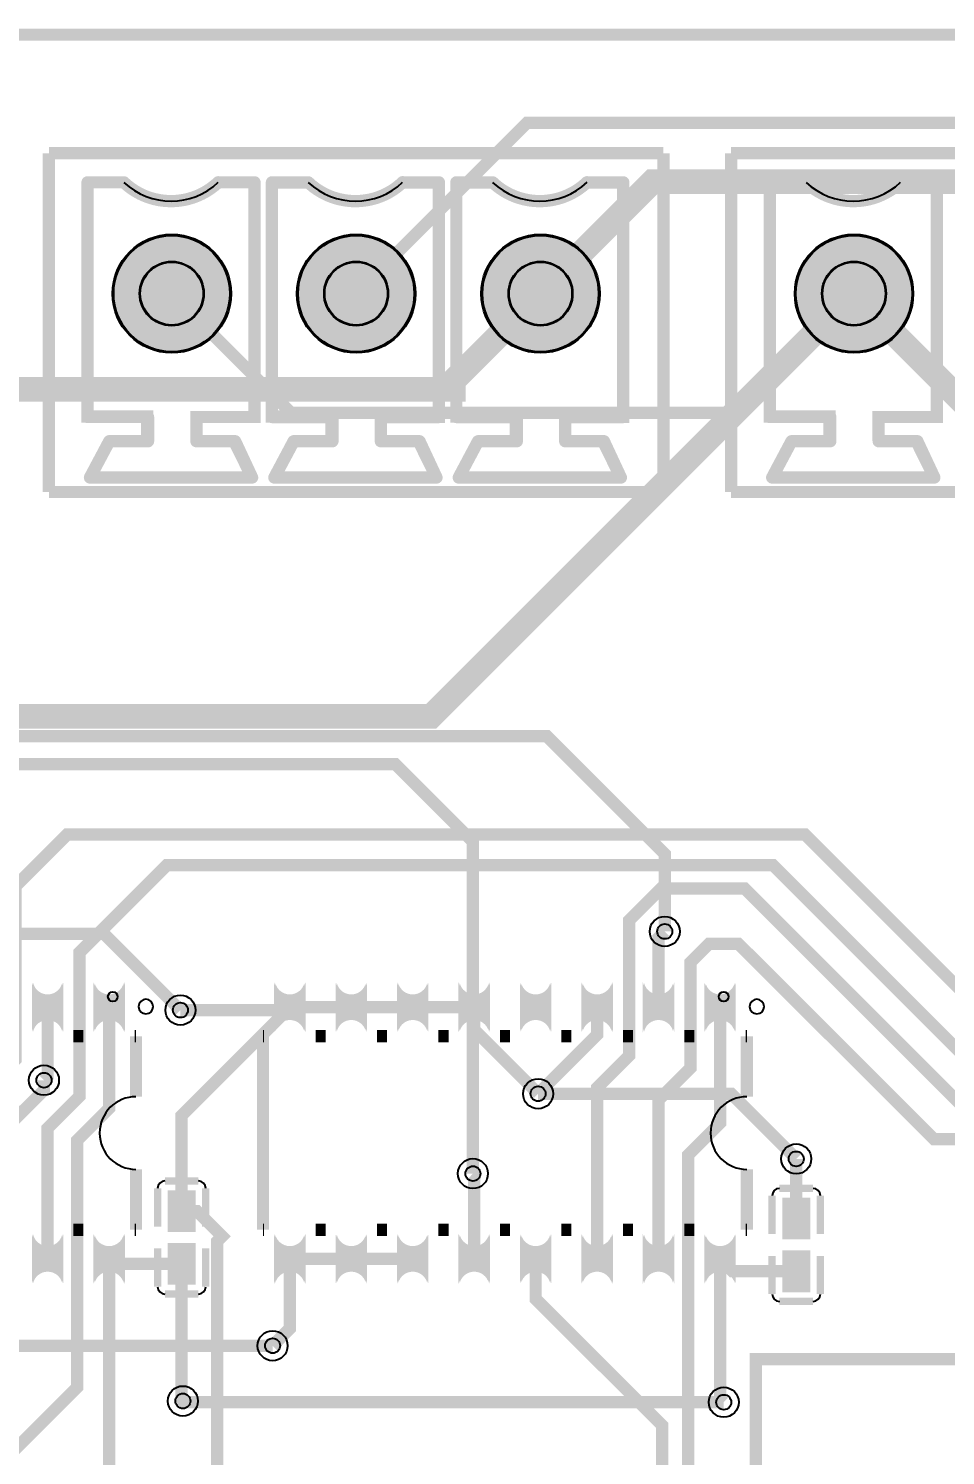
# Model space of a CAD drawing. Header units: millimetres. Extents: x 0 to 155, y 0 to 71.
# Drawn here: x 26.96 to 45.91, y 42 to 71.49 of the extents above; entities that cross this region are included whole.
import ezdxf

# ---------------------------------------------------------------- set-up
doc = ezdxf.new("R2010")
doc.units = ezdxf.units.MM
for name, color, linetype, true_color in [('BoardOutLine', 7, 'Continuous', 0xff00ff), ('BottomLayer', 7, 'Continuous', 0x0000ff), ('BottomSolderMaskLayer', 7, 'Continuous', 0xaa00ff), ('Document', 7, 'Continuous', 0xffffff), ('Hole', 7, 'Continuous', 0x222222), ('Multi-Layer', 7, 'Continuous', 0xc0c0c0), ('TopLayer', 7, 'Continuous', 0xff0000), ('TopPasteMaskLayer', 7, 'Continuous', 0x808080), ('TopSilkLayer', 7, 'Continuous', 0xffcc00), ('TopSolderMaskLayer', 7, 'Continuous', 0x800080)]:
    doc.layers.add(name, color=color, linetype=linetype, true_color=true_color)

msp = doc.modelspace()

# ---------------------------------------------------------------- hatches: boundary and pattern name
at = {"layer": 'BottomSolderMaskLayer'}
for points in [[(28.695, 66.014, 1), (31.146, 66.014, 1)], [(32.505, 66.014, 1), (34.956, 66.014, 1)], [(36.315, 66.014, 1), (38.766, 66.014, 1)], [(42.792, 66.014, 1), (45.243, 66.014, 1)]]:
    msp.add_hatch(color=256, dxfattribs=at).paths.add_polyline_path(points)
at = {"layer": 'Document'}
for points in [[(28.118, 62.273), (28.518, 63.023), (28.527, 63.038), (28.538, 63.051), (28.551, 63.063), (28.565, 63.072), (28.58, 63.08), (28.596, 63.086), (28.613, 63.089), (28.63, 63.091), (29.303, 63.091), (29.303, 63.337), (28.18, 63.337), (28.164, 63.338), (28.147, 63.341), (28.132, 63.346), (28.117, 63.354), (28.103, 63.363), (28.09, 63.374), (28.079, 63.386), (28.07, 63.4), (28.063, 63.415), (28.058, 63.431), (28.054, 63.447), (28.053, 63.464), (28.053, 68.314), (28.054, 68.33), (28.058, 68.346), (28.063, 68.362), (28.07, 68.377), (28.079, 68.391), (28.09, 68.403), (28.103, 68.414), (28.117, 68.424), (28.132, 68.431), (28.147, 68.436), (28.164, 68.439), (28.18, 68.441), (28.93, 68.441), (28.947, 68.439), (28.963, 68.436), (28.979, 68.431), (28.994, 68.424), (29.008, 68.414), (29.02, 68.403), (29.031, 68.391), (29.04, 68.377), (29.048, 68.362), (29.053, 68.346), (29.056, 68.33), (29.057, 68.314), (29.056, 68.297), (29.053, 68.281), (29.048, 68.265), (29.04, 68.25), (29.031, 68.236), (29.02, 68.224), (29.008, 68.213), (28.994, 68.204), (28.979, 68.196), (28.963, 68.191), (28.947, 68.188), (28.93, 68.187), (28.307, 68.187), (28.307, 63.591), (29.43, 63.591), (29.447, 63.589), (29.463, 63.586), (29.479, 63.581), (29.494, 63.574), (29.508, 63.564), (29.52, 63.553), (29.531, 63.541), (29.54, 63.527), (29.548, 63.512), (29.553, 63.496), (29.556, 63.48), (29.557, 63.464), (29.557, 62.964), (29.556, 62.947), (29.553, 62.931), (29.548, 62.915), (29.54, 62.9), (29.531, 62.886), (29.52, 62.874), (29.508, 62.863), (29.494, 62.854), (29.479, 62.846), (29.463, 62.841), (29.447, 62.838), (29.43, 62.837), (28.706, 62.837), (28.342, 62.154), (28.334, 62.14), (28.323, 62.127), (28.311, 62.115), (28.297, 62.106), (28.283, 62.098), (28.267, 62.092), (28.251, 62.088), (28.234, 62.087), (28.218, 62.087), (28.201, 62.09), (28.186, 62.095), (28.17, 62.101), (28.156, 62.11), (28.143, 62.121), (28.132, 62.133), (28.122, 62.146), (28.115, 62.161), (28.109, 62.177), (28.105, 62.193), (28.103, 62.209), (28.104, 62.226), (28.106, 62.242), (28.111, 62.258), (28.118, 62.273)], [(28.23, 62.341), (31.381, 62.341), (31.149, 62.837), (30.43, 62.837), (30.414, 62.838), (30.397, 62.841), (30.382, 62.846), (30.367, 62.854), (30.353, 62.863), (30.34, 62.874), (30.329, 62.886), (30.32, 62.9), (30.313, 62.915), (30.308, 62.931), (30.304, 62.947), (30.303, 62.964), (30.303, 63.464), (30.304, 63.48), (30.308, 63.496), (30.313, 63.512), (30.32, 63.527), (30.329, 63.541), (30.34, 63.553), (30.353, 63.564), (30.367, 63.574), (30.382, 63.581), (30.397, 63.586), (30.414, 63.589), (30.43, 63.591), (31.503, 63.591), (31.503, 68.187), (30.88, 68.187), (30.864, 68.188), (30.847, 68.191), (30.832, 68.196), (30.817, 68.204), (30.803, 68.213), (30.79, 68.224), (30.779, 68.236), (30.77, 68.25), (30.763, 68.265), (30.758, 68.281), (30.754, 68.297), (30.753, 68.314), (30.754, 68.33), (30.758, 68.346), (30.763, 68.362), (30.77, 68.377), (30.779, 68.391), (30.79, 68.403), (30.803, 68.414), (30.817, 68.424), (30.832, 68.431), (30.847, 68.436), (30.864, 68.439), (30.88, 68.441), (31.63, 68.441), (31.647, 68.439), (31.663, 68.436), (31.679, 68.431), (31.694, 68.424), (31.708, 68.414), (31.72, 68.403), (31.731, 68.391), (31.74, 68.377), (31.748, 68.362), (31.753, 68.346), (31.756, 68.33), (31.757, 68.314), (31.757, 63.464), (31.756, 63.447), (31.753, 63.431), (31.748, 63.415), (31.74, 63.4), (31.731, 63.386), (31.72, 63.374), (31.708, 63.363), (31.694, 63.354), (31.679, 63.346), (31.663, 63.341), (31.647, 63.338), (31.63, 63.337), (30.557, 63.337), (30.557, 63.091), (31.23, 63.091), (31.248, 63.089), (31.266, 63.085), (31.283, 63.079), (31.298, 63.071), (31.313, 63.06), (31.326, 63.047), (31.337, 63.033), (31.345, 63.017), (31.695, 62.267), (31.701, 62.251), (31.705, 62.235), (31.707, 62.218), (31.707, 62.201), (31.704, 62.184), (31.699, 62.168), (31.692, 62.153), (31.683, 62.138), (31.672, 62.125), (31.659, 62.114), (31.645, 62.104), (31.63, 62.097), (31.614, 62.091), (31.597, 62.088), (31.58, 62.087), (28.23, 62.087), (28.214, 62.088), (28.197, 62.091), (28.182, 62.096), (28.167, 62.104), (28.153, 62.113), (28.14, 62.124), (28.129, 62.136), (28.12, 62.15), (28.113, 62.165), (28.108, 62.181), (28.104, 62.197), (28.103, 62.214), (28.104, 62.23), (28.108, 62.246), (28.113, 62.262), (28.12, 62.277), (28.129, 62.291), (28.14, 62.303), (28.153, 62.314), (28.167, 62.324), (28.182, 62.331), (28.197, 62.336), (28.214, 62.339), (28.23, 62.341)], [(29.018, 68.406), (29.056, 68.371), (29.095, 68.338), (29.136, 68.306), (29.178, 68.276), (29.221, 68.248), (29.265, 68.222), (29.311, 68.197), (29.357, 68.174), (29.404, 68.153), (29.452, 68.134), (29.5, 68.117), (29.55, 68.102), (29.599, 68.089), (29.65, 68.078), (29.7, 68.069), (29.751, 68.061), (29.803, 68.056), (29.854, 68.053), (29.906, 68.052), (29.957, 68.053), (30.008, 68.056), (30.06, 68.062), (30.111, 68.069), (30.161, 68.078), (30.212, 68.089), (30.262, 68.103), (30.311, 68.118), (30.359, 68.135), (30.407, 68.154), (30.454, 68.175), (30.5, 68.198), (30.546, 68.223), (30.59, 68.249), (30.633, 68.277), (30.675, 68.307), (30.715, 68.339), (30.755, 68.372), (30.793, 68.407), (30.806, 68.418), (30.82, 68.426), (30.835, 68.433), (30.851, 68.438), (30.867, 68.441), (30.884, 68.442), (30.9, 68.44), (30.916, 68.437), (30.932, 68.431), (30.947, 68.423), (30.96, 68.414), (30.973, 68.402), (30.983, 68.389), (30.992, 68.375), (30.999, 68.36), (31.004, 68.344), (31.007, 68.328), (31.007, 68.311), (31.006, 68.295), (31.002, 68.279), (30.996, 68.263), (30.989, 68.248), (30.979, 68.235), (30.968, 68.223), (30.926, 68.184), (30.882, 68.147), (30.837, 68.112), (30.791, 68.078), (30.744, 68.046), (30.695, 68.016), (30.645, 67.988), (30.595, 67.961), (30.543, 67.937), (30.491, 67.914), (30.438, 67.893), (30.384, 67.874), (30.329, 67.858), (30.274, 67.843), (30.218, 67.83), (30.162, 67.82), (30.105, 67.811), (30.048, 67.805), (29.991, 67.801), (29.934, 67.799), (29.877, 67.799), (29.82, 67.801), (29.763, 67.805), (29.706, 67.811), (29.65, 67.819), (29.594, 67.83), (29.538, 67.842), (29.483, 67.857), (29.428, 67.874), (29.374, 67.892), (29.321, 67.913), (29.268, 67.936), (29.216, 67.96), (29.166, 67.987), (29.116, 68.015), (29.067, 68.045), (29.02, 68.077), (28.974, 68.11), (28.929, 68.146), (28.885, 68.183), (28.843, 68.221), (28.832, 68.233), (28.822, 68.247), (28.814, 68.262), (28.809, 68.277), (28.805, 68.293), (28.803, 68.31), (28.804, 68.327), (28.807, 68.343), (28.812, 68.359), (28.819, 68.374), (28.827, 68.388), (28.838, 68.401), (28.85, 68.412), (28.864, 68.422), (28.879, 68.429), (28.894, 68.435), (28.91, 68.439), (28.927, 68.44), (28.943, 68.44), (28.96, 68.437), (28.976, 68.432), (28.991, 68.425), (29.005, 68.416), (29.018, 68.406)], [(31.928, 62.273), (32.328, 63.023), (32.337, 63.038), (32.348, 63.051), (32.361, 63.063), (32.375, 63.072), (32.39, 63.08), (32.406, 63.086), (32.423, 63.089), (32.44, 63.091), (33.113, 63.091), (33.113, 63.336), (31.99, 63.336), (31.974, 63.338), (31.957, 63.341), (31.942, 63.346), (31.927, 63.353), (31.913, 63.363), (31.9, 63.374), (31.89, 63.386), (31.88, 63.4), (31.873, 63.415), (31.868, 63.431), (31.864, 63.447), (31.863, 63.463), (31.863, 68.313), (31.864, 68.33), (31.868, 68.346), (31.873, 68.362), (31.88, 68.377), (31.89, 68.391), (31.9, 68.403), (31.913, 68.414), (31.927, 68.423), (31.942, 68.431), (31.957, 68.436), (31.974, 68.439), (31.99, 68.44), (32.74, 68.44), (32.757, 68.439), (32.773, 68.436), (32.789, 68.431), (32.804, 68.423), (32.818, 68.414), (32.83, 68.403), (32.841, 68.391), (32.85, 68.377), (32.858, 68.362), (32.863, 68.346), (32.866, 68.33), (32.867, 68.313), (32.866, 68.297), (32.863, 68.281), (32.858, 68.265), (32.85, 68.25), (32.841, 68.236), (32.83, 68.224), (32.818, 68.213), (32.804, 68.203), (32.789, 68.196), (32.773, 68.191), (32.757, 68.187), (32.74, 68.186), (32.117, 68.186), (32.117, 63.59), (33.24, 63.59), (33.257, 63.589), (33.273, 63.586), (33.289, 63.581), (33.304, 63.573), (33.318, 63.564), (33.33, 63.553), (33.341, 63.541), (33.35, 63.527), (33.358, 63.512), (33.363, 63.496), (33.366, 63.48), (33.367, 63.463), (33.367, 62.964), (33.366, 62.947), (33.363, 62.931), (33.358, 62.915), (33.35, 62.9), (33.341, 62.886), (33.33, 62.874), (33.318, 62.863), (33.304, 62.854), (33.289, 62.846), (33.273, 62.841), (33.257, 62.838), (33.24, 62.837), (32.517, 62.837), (32.152, 62.154), (32.143, 62.14), (32.133, 62.127), (32.121, 62.116), (32.107, 62.107), (32.093, 62.099), (32.077, 62.093), (32.061, 62.09), (32.045, 62.088), (32.028, 62.089), (32.012, 62.092), (31.996, 62.096), (31.981, 62.103), (31.967, 62.112), (31.955, 62.122), (31.943, 62.134), (31.934, 62.148), (31.926, 62.162), (31.92, 62.177), (31.916, 62.193), (31.914, 62.21), (31.915, 62.226), (31.917, 62.242), (31.922, 62.258), (31.928, 62.273)], [(32.04, 62.34), (35.191, 62.34), (34.959, 62.837), (34.24, 62.837), (34.224, 62.838), (34.208, 62.841), (34.192, 62.846), (34.177, 62.854), (34.163, 62.863), (34.151, 62.874), (34.14, 62.886), (34.13, 62.9), (34.123, 62.915), (34.118, 62.931), (34.114, 62.947), (34.113, 62.964), (34.113, 63.463), (34.114, 63.48), (34.118, 63.496), (34.123, 63.512), (34.13, 63.527), (34.14, 63.541), (34.151, 63.553), (34.163, 63.564), (34.177, 63.573), (34.192, 63.581), (34.208, 63.586), (34.224, 63.589), (34.24, 63.59), (35.313, 63.59), (35.313, 68.186), (34.69, 68.186), (34.674, 68.187), (34.657, 68.191), (34.642, 68.196), (34.627, 68.203), (34.613, 68.213), (34.601, 68.224), (34.59, 68.236), (34.58, 68.25), (34.573, 68.265), (34.568, 68.281), (34.564, 68.297), (34.563, 68.313), (34.564, 68.33), (34.568, 68.346), (34.573, 68.362), (34.58, 68.377), (34.59, 68.391), (34.601, 68.403), (34.613, 68.414), (34.627, 68.423), (34.642, 68.431), (34.657, 68.436), (34.674, 68.439), (34.69, 68.44), (35.44, 68.44), (35.457, 68.439), (35.473, 68.436), (35.489, 68.431), (35.504, 68.423), (35.518, 68.414), (35.53, 68.403), (35.541, 68.391), (35.55, 68.377), (35.558, 68.362), (35.563, 68.346), (35.566, 68.33), (35.567, 68.313), (35.567, 63.463), (35.566, 63.447), (35.563, 63.431), (35.558, 63.415), (35.55, 63.4), (35.541, 63.386), (35.53, 63.374), (35.518, 63.363), (35.504, 63.353), (35.489, 63.346), (35.473, 63.341), (35.457, 63.338), (35.44, 63.336), (34.367, 63.336), (34.367, 63.091), (35.04, 63.091), (35.058, 63.089), (35.076, 63.085), (35.093, 63.079), (35.108, 63.071), (35.123, 63.06), (35.136, 63.047), (35.147, 63.033), (35.155, 63.017), (35.505, 62.267), (35.512, 62.251), (35.516, 62.235), (35.517, 62.218), (35.517, 62.201), (35.514, 62.184), (35.509, 62.168), (35.502, 62.153), (35.493, 62.138), (35.482, 62.125), (35.469, 62.114), (35.455, 62.104), (35.44, 62.097), (35.424, 62.091), (35.407, 62.088), (35.39, 62.086), (32.04, 62.086), (32.024, 62.088), (32.007, 62.091), (31.992, 62.096), (31.977, 62.104), (31.963, 62.113), (31.95, 62.124), (31.94, 62.136), (31.93, 62.15), (31.923, 62.165), (31.918, 62.181), (31.914, 62.197), (31.913, 62.213), (31.914, 62.23), (31.918, 62.246), (31.923, 62.262), (31.93, 62.277), (31.94, 62.291), (31.95, 62.303), (31.963, 62.314), (31.977, 62.323), (31.992, 62.331), (32.007, 62.336), (32.024, 62.339), (32.04, 62.34)], [(32.828, 68.406), (32.866, 68.371), (32.905, 68.338), (32.946, 68.306), (32.988, 68.276), (33.031, 68.248), (33.075, 68.222), (33.121, 68.197), (33.167, 68.174), (33.214, 68.153), (33.262, 68.134), (33.31, 68.117), (33.36, 68.102), (33.409, 68.089), (33.46, 68.078), (33.51, 68.068), (33.561, 68.061), (33.613, 68.056), (33.664, 68.053), (33.716, 68.052), (33.767, 68.053), (33.819, 68.056), (33.87, 68.062), (33.921, 68.069), (33.972, 68.078), (34.022, 68.089), (34.072, 68.102), (34.121, 68.118), (34.169, 68.135), (34.217, 68.154), (34.264, 68.175), (34.31, 68.198), (34.356, 68.223), (34.4, 68.249), (34.443, 68.277), (34.485, 68.307), (34.526, 68.339), (34.565, 68.372), (34.603, 68.407), (34.615, 68.417), (34.629, 68.426), (34.643, 68.433), (34.658, 68.439), (34.674, 68.442), (34.69, 68.443), (34.706, 68.442), (34.722, 68.44), (34.738, 68.435), (34.752, 68.428), (34.766, 68.42), (34.779, 68.409), (34.79, 68.398), (34.799, 68.385), (34.807, 68.37), (34.813, 68.356), (34.817, 68.34), (34.819, 68.324), (34.819, 68.308), (34.817, 68.292), (34.813, 68.276), (34.807, 68.261), (34.799, 68.247), (34.789, 68.234), (34.778, 68.223), (34.736, 68.184), (34.692, 68.147), (34.647, 68.112), (34.601, 68.078), (34.554, 68.046), (34.505, 68.016), (34.456, 67.987), (34.405, 67.961), (34.353, 67.936), (34.301, 67.914), (34.248, 67.893), (34.194, 67.874), (34.139, 67.858), (34.084, 67.843), (34.028, 67.83), (33.972, 67.82), (33.915, 67.811), (33.859, 67.805), (33.802, 67.801), (33.744, 67.798), (33.687, 67.798), (33.63, 67.8), (33.573, 67.805), (33.516, 67.811), (33.46, 67.819), (33.404, 67.83), (33.348, 67.842), (33.293, 67.857), (33.238, 67.874), (33.184, 67.892), (33.131, 67.913), (33.078, 67.935), (33.027, 67.96), (32.976, 67.986), (32.926, 68.015), (32.878, 68.045), (32.83, 68.077), (32.784, 68.11), (32.739, 68.146), (32.695, 68.182), (32.653, 68.221), (32.642, 68.233), (32.632, 68.247), (32.624, 68.261), (32.619, 68.277), (32.615, 68.293), (32.613, 68.31), (32.614, 68.326), (32.617, 68.343), (32.622, 68.359), (32.629, 68.374), (32.638, 68.388), (32.648, 68.401), (32.66, 68.412), (32.674, 68.421), (32.689, 68.429), (32.704, 68.435), (32.72, 68.439), (32.737, 68.44), (32.754, 68.44), (32.77, 68.437), (32.786, 68.432), (32.801, 68.425), (32.815, 68.416), (32.828, 68.406)], [(35.738, 62.273), (36.138, 63.023), (36.147, 63.038), (36.158, 63.051), (36.171, 63.063), (36.185, 63.072), (36.2, 63.08), (36.216, 63.086), (36.233, 63.089), (36.25, 63.091), (36.923, 63.091), (36.923, 63.336), (35.8, 63.336), (35.784, 63.338), (35.767, 63.341), (35.752, 63.346), (35.737, 63.353), (35.723, 63.363), (35.71, 63.374), (35.699, 63.386), (35.69, 63.4), (35.683, 63.415), (35.678, 63.431), (35.674, 63.447), (35.673, 63.463), (35.673, 68.313), (35.674, 68.33), (35.678, 68.346), (35.683, 68.362), (35.69, 68.377), (35.699, 68.391), (35.71, 68.403), (35.723, 68.414), (35.737, 68.423), (35.752, 68.431), (35.767, 68.436), (35.784, 68.439), (35.8, 68.44), (36.55, 68.44), (36.567, 68.439), (36.583, 68.436), (36.599, 68.431), (36.614, 68.423), (36.628, 68.414), (36.64, 68.403), (36.651, 68.391), (36.66, 68.377), (36.668, 68.362), (36.673, 68.346), (36.676, 68.33), (36.677, 68.313), (36.676, 68.297), (36.673, 68.281), (36.668, 68.265), (36.66, 68.25), (36.651, 68.236), (36.64, 68.224), (36.628, 68.213), (36.614, 68.203), (36.599, 68.196), (36.583, 68.191), (36.567, 68.188), (36.55, 68.186), (35.927, 68.186), (35.927, 63.59), (37.05, 63.59), (37.067, 63.589), (37.083, 63.586), (37.099, 63.581), (37.114, 63.573), (37.128, 63.564), (37.14, 63.553), (37.151, 63.541), (37.16, 63.527), (37.168, 63.512), (37.173, 63.496), (37.176, 63.48), (37.177, 63.463), (37.177, 62.964), (37.176, 62.947), (37.173, 62.931), (37.168, 62.915), (37.16, 62.9), (37.151, 62.886), (37.14, 62.874), (37.128, 62.863), (37.114, 62.854), (37.099, 62.846), (37.083, 62.841), (37.067, 62.838), (37.05, 62.837), (36.326, 62.837), (35.962, 62.154), (35.954, 62.14), (35.943, 62.127), (35.931, 62.115), (35.917, 62.106), (35.903, 62.098), (35.887, 62.092), (35.871, 62.088), (35.854, 62.087), (35.838, 62.087), (35.821, 62.09), (35.806, 62.095), (35.79, 62.101), (35.776, 62.11), (35.763, 62.121), (35.752, 62.133), (35.742, 62.146), (35.735, 62.161), (35.729, 62.177), (35.725, 62.193), (35.723, 62.209), (35.724, 62.226), (35.727, 62.242), (35.731, 62.258), (35.738, 62.273)], [(35.85, 62.34), (39.001, 62.34), (38.769, 62.837), (38.05, 62.837), (38.034, 62.838), (38.017, 62.841), (38.002, 62.846), (37.987, 62.854), (37.973, 62.863), (37.96, 62.874), (37.949, 62.886), (37.94, 62.9), (37.933, 62.915), (37.928, 62.931), (37.924, 62.947), (37.923, 62.964), (37.923, 63.463), (37.924, 63.48), (37.928, 63.496), (37.933, 63.512), (37.94, 63.527), (37.949, 63.541), (37.96, 63.553), (37.973, 63.564), (37.987, 63.573), (38.002, 63.581), (38.017, 63.586), (38.034, 63.589), (38.05, 63.59), (39.123, 63.59), (39.123, 68.186), (38.5, 68.186), (38.484, 68.188), (38.467, 68.191), (38.452, 68.196), (38.437, 68.203), (38.423, 68.213), (38.41, 68.224), (38.399, 68.236), (38.39, 68.25), (38.383, 68.265), (38.378, 68.281), (38.374, 68.297), (38.373, 68.313), (38.374, 68.33), (38.378, 68.346), (38.383, 68.362), (38.39, 68.377), (38.399, 68.391), (38.41, 68.403), (38.423, 68.414), (38.437, 68.423), (38.452, 68.431), (38.467, 68.436), (38.484, 68.439), (38.5, 68.44), (39.25, 68.44), (39.267, 68.439), (39.283, 68.436), (39.299, 68.431), (39.314, 68.423), (39.328, 68.414), (39.34, 68.403), (39.351, 68.391), (39.36, 68.377), (39.368, 68.362), (39.373, 68.346), (39.376, 68.33), (39.377, 68.313), (39.377, 63.463), (39.376, 63.447), (39.373, 63.431), (39.368, 63.415), (39.36, 63.4), (39.351, 63.386), (39.34, 63.374), (39.328, 63.363), (39.314, 63.353), (39.299, 63.346), (39.283, 63.341), (39.267, 63.338), (39.25, 63.336), (38.177, 63.336), (38.177, 63.091), (38.85, 63.091), (38.868, 63.089), (38.886, 63.085), (38.903, 63.079), (38.918, 63.071), (38.933, 63.06), (38.946, 63.047), (38.957, 63.033), (38.965, 63.017), (39.315, 62.267), (39.322, 62.251), (39.325, 62.235), (39.327, 62.218), (39.327, 62.201), (39.324, 62.184), (39.319, 62.168), (39.312, 62.153), (39.303, 62.138), (39.292, 62.125), (39.279, 62.114), (39.265, 62.104), (39.25, 62.097), (39.234, 62.091), (39.217, 62.088), (39.2, 62.086), (35.85, 62.086), (35.834, 62.088), (35.817, 62.091), (35.802, 62.096), (35.787, 62.104), (35.773, 62.113), (35.76, 62.124), (35.75, 62.136), (35.74, 62.15), (35.733, 62.165), (35.728, 62.181), (35.724, 62.197), (35.723, 62.213), (35.724, 62.23), (35.728, 62.246), (35.733, 62.262), (35.74, 62.277), (35.75, 62.291), (35.76, 62.303), (35.773, 62.314), (35.787, 62.323), (35.802, 62.331), (35.817, 62.336), (35.834, 62.339), (35.85, 62.34)], [(36.638, 68.406), (36.676, 68.371), (36.715, 68.338), (36.756, 68.306), (36.798, 68.276), (36.841, 68.248), (36.885, 68.222), (36.931, 68.197), (36.977, 68.174), (37.024, 68.153), (37.072, 68.134), (37.12, 68.117), (37.17, 68.102), (37.219, 68.089), (37.27, 68.078), (37.32, 68.069), (37.371, 68.061), (37.423, 68.056), (37.474, 68.053), (37.526, 68.052), (37.577, 68.053), (37.629, 68.056), (37.68, 68.062), (37.731, 68.069), (37.781, 68.078), (37.832, 68.089), (37.882, 68.103), (37.931, 68.118), (37.979, 68.135), (38.027, 68.154), (38.074, 68.175), (38.12, 68.198), (38.166, 68.223), (38.21, 68.249), (38.253, 68.277), (38.295, 68.307), (38.336, 68.339), (38.375, 68.372), (38.413, 68.407), (38.426, 68.418), (38.44, 68.426), (38.455, 68.433), (38.471, 68.438), (38.487, 68.441), (38.504, 68.442), (38.52, 68.44), (38.537, 68.437), (38.552, 68.431), (38.567, 68.423), (38.58, 68.413), (38.593, 68.402), (38.603, 68.389), (38.612, 68.375), (38.619, 68.36), (38.624, 68.344), (38.627, 68.328), (38.627, 68.311), (38.626, 68.295), (38.622, 68.279), (38.617, 68.263), (38.609, 68.248), (38.599, 68.235), (38.588, 68.223), (38.546, 68.184), (38.502, 68.147), (38.457, 68.112), (38.411, 68.078), (38.364, 68.046), (38.315, 68.016), (38.266, 67.988), (38.215, 67.961), (38.163, 67.936), (38.111, 67.914), (38.058, 67.893), (38.004, 67.874), (37.949, 67.858), (37.894, 67.843), (37.838, 67.83), (37.782, 67.82), (37.725, 67.811), (37.668, 67.805), (37.611, 67.801), (37.554, 67.799), (37.497, 67.798), (37.44, 67.801), (37.383, 67.805), (37.326, 67.811), (37.27, 67.819), (37.214, 67.83), (37.158, 67.842), (37.103, 67.857), (37.048, 67.874), (36.994, 67.892), (36.941, 67.913), (36.888, 67.936), (36.836, 67.96), (36.786, 67.987), (36.736, 68.015), (36.688, 68.045), (36.64, 68.077), (36.594, 68.11), (36.549, 68.146), (36.505, 68.183), (36.463, 68.221), (36.452, 68.233), (36.442, 68.247), (36.434, 68.262), (36.429, 68.277), (36.425, 68.293), (36.423, 68.31), (36.424, 68.327), (36.427, 68.343), (36.432, 68.359), (36.439, 68.374), (36.448, 68.388), (36.458, 68.401), (36.47, 68.412), (36.484, 68.422), (36.499, 68.429), (36.514, 68.435), (36.53, 68.439), (36.547, 68.44), (36.564, 68.44), (36.58, 68.437), (36.596, 68.432), (36.611, 68.425), (36.625, 68.416), (36.638, 68.406)], [(42.215, 62.273), (42.615, 63.023), (42.624, 63.038), (42.635, 63.051), (42.648, 63.063), (42.662, 63.072), (42.677, 63.08), (42.693, 63.086), (42.71, 63.089), (42.727, 63.091), (43.4, 63.091), (43.4, 63.337), (42.277, 63.337), (42.261, 63.338), (42.244, 63.341), (42.229, 63.346), (42.214, 63.354), (42.2, 63.363), (42.187, 63.374), (42.176, 63.386), (42.167, 63.4), (42.16, 63.415), (42.155, 63.431), (42.151, 63.447), (42.15, 63.464), (42.15, 68.314), (42.151, 68.33), (42.155, 68.346), (42.16, 68.362), (42.167, 68.377), (42.176, 68.391), (42.187, 68.403), (42.2, 68.414), (42.214, 68.424), (42.229, 68.431), (42.244, 68.436), (42.261, 68.439), (42.277, 68.441), (43.027, 68.441), (43.044, 68.439), (43.06, 68.436), (43.076, 68.431), (43.091, 68.424), (43.105, 68.414), (43.117, 68.403), (43.128, 68.391), (43.137, 68.377), (43.145, 68.362), (43.15, 68.346), (43.153, 68.33), (43.154, 68.314), (43.153, 68.297), (43.15, 68.281), (43.145, 68.265), (43.137, 68.25), (43.128, 68.236), (43.117, 68.224), (43.105, 68.213), (43.091, 68.204), (43.076, 68.196), (43.06, 68.191), (43.044, 68.188), (43.027, 68.187), (42.404, 68.187), (42.404, 63.591), (43.527, 63.591), (43.544, 63.589), (43.56, 63.586), (43.576, 63.581), (43.591, 63.574), (43.605, 63.564), (43.617, 63.553), (43.628, 63.541), (43.637, 63.527), (43.645, 63.512), (43.65, 63.496), (43.653, 63.48), (43.654, 63.464), (43.654, 62.964), (43.653, 62.947), (43.65, 62.931), (43.645, 62.915), (43.637, 62.9), (43.628, 62.886), (43.617, 62.874), (43.605, 62.863), (43.591, 62.854), (43.576, 62.846), (43.56, 62.841), (43.544, 62.838), (43.527, 62.837), (42.803, 62.837), (42.439, 62.154), (42.431, 62.14), (42.42, 62.127), (42.408, 62.115), (42.394, 62.106), (42.38, 62.098), (42.364, 62.092), (42.348, 62.088), (42.332, 62.087), (42.315, 62.087), (42.299, 62.09), (42.283, 62.095), (42.267, 62.101), (42.253, 62.11), (42.24, 62.121), (42.229, 62.133), (42.219, 62.146), (42.212, 62.161), (42.206, 62.177), (42.202, 62.193), (42.2, 62.209), (42.201, 62.226), (42.204, 62.242), (42.208, 62.258), (42.215, 62.273)], [(42.327, 62.341), (45.478, 62.341), (45.246, 62.837), (44.527, 62.837), (44.511, 62.838), (44.494, 62.841), (44.479, 62.846), (44.464, 62.854), (44.45, 62.863), (44.437, 62.874), (44.426, 62.886), (44.417, 62.9), (44.41, 62.915), (44.405, 62.931), (44.401, 62.947), (44.4, 62.964), (44.4, 63.464), (44.401, 63.48), (44.405, 63.496), (44.41, 63.512), (44.417, 63.527), (44.426, 63.541), (44.437, 63.553), (44.45, 63.564), (44.464, 63.574), (44.479, 63.581), (44.494, 63.586), (44.511, 63.589), (44.527, 63.591), (45.6, 63.591), (45.6, 68.187), (44.977, 68.187), (44.961, 68.188), (44.944, 68.191), (44.929, 68.196), (44.914, 68.204), (44.9, 68.213), (44.887, 68.224), (44.876, 68.236), (44.867, 68.25), (44.86, 68.265), (44.855, 68.281), (44.851, 68.297), (44.85, 68.314), (44.851, 68.33), (44.855, 68.346), (44.86, 68.362), (44.867, 68.377), (44.876, 68.391), (44.887, 68.403), (44.9, 68.414), (44.914, 68.424), (44.929, 68.431), (44.944, 68.436), (44.961, 68.439), (44.977, 68.441), (45.727, 68.441), (45.744, 68.439), (45.76, 68.436), (45.776, 68.431), (45.791, 68.424), (45.805, 68.414), (45.817, 68.403), (45.828, 68.391), (45.837, 68.377), (45.845, 68.362), (45.85, 68.346), (45.853, 68.33), (45.854, 68.314), (45.854, 63.464), (45.853, 63.447), (45.85, 63.431), (45.845, 63.415), (45.837, 63.4), (45.828, 63.386), (45.817, 63.374), (45.805, 63.363), (45.791, 63.354), (45.776, 63.346), (45.76, 63.341), (45.744, 63.338), (45.727, 63.337), (44.654, 63.337), (44.654, 63.091), (45.327, 63.091), (45.345, 63.089), (45.363, 63.085), (45.38, 63.079), (45.395, 63.071), (45.41, 63.06), (45.423, 63.047), (45.434, 63.033), (45.442, 63.017), (45.792, 62.267), (45.798, 62.251), (45.802, 62.235), (45.804, 62.218), (45.804, 62.201), (45.801, 62.184), (45.796, 62.168), (45.789, 62.153), (45.78, 62.138), (45.769, 62.125), (45.756, 62.114), (45.742, 62.104), (45.727, 62.097), (45.711, 62.091), (45.694, 62.088), (45.677, 62.087), (42.327, 62.087), (42.311, 62.088), (42.294, 62.091), (42.279, 62.096), (42.264, 62.104), (42.25, 62.113), (42.237, 62.124), (42.226, 62.136), (42.217, 62.15), (42.21, 62.165), (42.205, 62.181), (42.201, 62.197), (42.2, 62.214), (42.201, 62.23), (42.205, 62.246), (42.21, 62.262), (42.217, 62.277), (42.226, 62.291), (42.237, 62.303), (42.25, 62.314), (42.264, 62.324), (42.279, 62.331), (42.294, 62.336), (42.311, 62.339), (42.327, 62.341)], [(43.115, 68.406), (43.153, 68.371), (43.192, 68.338), (43.233, 68.306), (43.275, 68.276), (43.318, 68.248), (43.362, 68.222), (43.408, 68.197), (43.454, 68.174), (43.501, 68.153), (43.549, 68.134), (43.597, 68.117), (43.647, 68.102), (43.696, 68.089), (43.747, 68.078), (43.797, 68.069), (43.848, 68.061), (43.9, 68.056), (43.951, 68.053), (44.003, 68.052), (44.054, 68.053), (44.106, 68.056), (44.157, 68.062), (44.208, 68.069), (44.258, 68.078), (44.309, 68.089), (44.359, 68.103), (44.408, 68.118), (44.456, 68.135), (44.504, 68.154), (44.551, 68.175), (44.597, 68.198), (44.643, 68.223), (44.687, 68.249), (44.73, 68.277), (44.772, 68.307), (44.813, 68.339), (44.852, 68.372), (44.89, 68.407), (44.903, 68.418), (44.917, 68.426), (44.932, 68.433), (44.948, 68.438), (44.964, 68.441), (44.981, 68.442), (44.997, 68.44), (45.013, 68.437), (45.029, 68.431), (45.044, 68.423), (45.057, 68.414), (45.07, 68.402), (45.08, 68.389), (45.089, 68.375), (45.096, 68.36), (45.101, 68.344), (45.104, 68.328), (45.104, 68.311), (45.103, 68.295), (45.099, 68.279), (45.093, 68.263), (45.086, 68.248), (45.076, 68.235), (45.065, 68.223), (45.023, 68.184), (44.979, 68.147), (44.934, 68.112), (44.888, 68.078), (44.841, 68.046), (44.792, 68.016), (44.743, 67.988), (44.692, 67.961), (44.64, 67.937), (44.588, 67.914), (44.535, 67.893), (44.481, 67.874), (44.426, 67.858), (44.371, 67.843), (44.315, 67.83), (44.259, 67.82), (44.202, 67.811), (44.145, 67.805), (44.088, 67.801), (44.031, 67.799), (43.974, 67.799), (43.917, 67.801), (43.86, 67.805), (43.803, 67.811), (43.747, 67.819), (43.691, 67.83), (43.635, 67.842), (43.58, 67.857), (43.525, 67.874), (43.471, 67.892), (43.418, 67.913), (43.365, 67.936), (43.313, 67.96), (43.263, 67.987), (43.213, 68.015), (43.164, 68.045), (43.117, 68.077), (43.071, 68.11), (43.026, 68.146), (42.982, 68.183), (42.94, 68.221), (42.929, 68.233), (42.919, 68.247), (42.911, 68.262), (42.906, 68.277), (42.902, 68.293), (42.9, 68.31), (42.901, 68.327), (42.904, 68.343), (42.909, 68.359), (42.916, 68.374), (42.925, 68.388), (42.935, 68.401), (42.947, 68.412), (42.961, 68.422), (42.976, 68.429), (42.991, 68.435), (43.007, 68.439), (43.024, 68.44), (43.04, 68.44), (43.057, 68.437), (43.073, 68.432), (43.088, 68.425), (43.102, 68.416), (43.115, 68.406)]]:
    msp.add_hatch(color=256, dxfattribs=at).paths.add_polyline_path(points)
at = {"layer": 'Multi-Layer'}
for points in [[(28.72, 66.014, 1), (31.12, 66.014, 1)], [(32.53, 66.014, 1), (34.93, 66.014, 1)], [(36.34, 66.014, 1), (38.74, 66.014, 1)], [(42.817, 66.014, 1), (45.217, 66.014, 1)]]:
    msp.add_hatch(color=256, dxfattribs=at).paths.add_polyline_path(points)
at = {"layer": 'TopLayer'}
for points in [[(27.656, 51.767, -0.785398), (27.056, 51.767), (27.056, 50.767, -0.785398), (27.656, 50.767)], [(28.926, 51.767, -0.785398), (28.326, 51.767), (28.326, 50.767, -0.785398), (28.926, 50.767)], [(32.66, 51.767, -0.785398), (32.06, 51.767), (32.06, 50.767, -0.785398), (32.66, 50.767)], [(33.93, 51.767, -0.785398), (33.33, 51.767), (33.33, 50.767, -0.785398), (33.93, 50.767)], [(35.2, 51.767, -0.785398), (34.6, 51.767), (34.6, 50.767, -0.785398), (35.2, 50.767)], [(36.47, 51.767, -0.785398), (35.87, 51.767), (35.87, 50.767, -0.785398), (36.47, 50.767)], [(37.74, 51.767, -0.785398), (37.14, 51.767), (37.14, 50.767, -0.785398), (37.74, 50.767)], [(39.01, 51.767, -0.785398), (38.41, 51.767), (38.41, 50.767, -0.785398), (39.01, 50.767)], [(40.28, 51.767, -0.785398), (39.68, 51.767), (39.68, 50.767, -0.785398), (40.28, 50.767)], [(41.55, 51.767, -0.785398), (40.95, 51.767), (40.95, 50.767, -0.785398), (41.55, 50.767)], [(29.854, 46.658), (30.394, 46.658), (30.394, 47.448), (29.854, 47.448)], [(42.554, 46.505), (43.094, 46.505), (43.094, 47.295), (42.554, 47.295)], [(27.656, 46.566, -0.785398), (27.056, 46.566), (27.056, 45.566, -0.785398), (27.656, 45.566)], [(28.926, 46.566, -0.785398), (28.326, 46.566), (28.326, 45.566, -0.785398), (28.926, 45.566)], [(29.854, 46.357), (30.394, 46.357), (30.394, 45.567), (29.854, 45.567)], [(32.66, 46.566, -0.785398), (32.06, 46.566), (32.06, 45.566, -0.785398), (32.66, 45.566)], [(33.93, 46.566, -0.785398), (33.33, 46.566), (33.33, 45.566, -0.785398), (33.93, 45.566)], [(35.2, 46.566, -0.785398), (34.6, 46.566), (34.6, 45.566, -0.785398), (35.2, 45.566)], [(36.47, 46.566, -0.785398), (35.87, 46.566), (35.87, 45.566, -0.785398), (36.47, 45.566)], [(37.74, 46.566, -0.785398), (37.14, 46.566), (37.14, 45.566, -0.785398), (37.74, 45.566)], [(39.01, 46.566, -0.785398), (38.41, 46.566), (38.41, 45.566, -0.785398), (39.01, 45.566)], [(40.28, 46.566, -0.785398), (39.68, 46.566), (39.68, 45.566, -0.785398), (40.28, 45.566)], [(41.55, 46.566, -0.785398), (40.95, 46.566), (40.95, 45.566, -0.785398), (41.55, 45.566)], [(42.554, 46.205), (43.094, 46.205), (43.094, 45.415), (42.554, 45.415)]]:
    msp.add_hatch(color=256, dxfattribs=at).paths.add_polyline_path(points)
at = {"layer": 'TopPasteMaskLayer'}
for points in [[(27.656, 51.767, -0.785398), (27.056, 51.767), (27.056, 50.767, -0.785398), (27.656, 50.767)], [(28.926, 51.767, -0.785398), (28.326, 51.767), (28.326, 50.767, -0.785398), (28.926, 50.767)], [(32.66, 51.767, -0.785398), (32.06, 51.767), (32.06, 50.767, -0.785398), (32.66, 50.767)], [(33.93, 51.767, -0.785398), (33.33, 51.767), (33.33, 50.767, -0.785398), (33.93, 50.767)], [(35.2, 51.767, -0.785398), (34.6, 51.767), (34.6, 50.767, -0.785398), (35.2, 50.767)], [(36.47, 51.767, -0.785398), (35.87, 51.767), (35.87, 50.767, -0.785398), (36.47, 50.767)], [(37.74, 51.767, -0.785398), (37.14, 51.767), (37.14, 50.767, -0.785398), (37.74, 50.767)], [(39.01, 51.767, -0.785398), (38.41, 51.767), (38.41, 50.767, -0.785398), (39.01, 50.767)], [(40.28, 51.767, -0.785398), (39.68, 51.767), (39.68, 50.767, -0.785398), (40.28, 50.767)], [(41.55, 51.767, -0.785398), (40.95, 51.767), (40.95, 50.767, -0.785398), (41.55, 50.767)], [(30.349, 46.688), (29.899, 46.688), (29.849, 46.758), (29.849, 47.238), (29.899, 47.288), (30.349, 47.288), (30.399, 47.238), (30.399, 46.758)], [(43.05, 46.535), (42.599, 46.535), (42.55, 46.605), (42.55, 47.085), (42.599, 47.135), (43.05, 47.135), (43.099, 47.085), (43.099, 46.605)], [(27.656, 46.566, -0.785398), (27.056, 46.566), (27.056, 45.566, -0.785398), (27.656, 45.566)], [(28.926, 46.566, -0.785398), (28.326, 46.566), (28.326, 45.566, -0.785398), (28.926, 45.566)], [(30.349, 45.728), (29.899, 45.728), (29.849, 45.778), (29.849, 46.258), (29.899, 46.328), (30.349, 46.328), (30.399, 46.258), (30.399, 45.778)], [(32.66, 46.566, -0.785398), (32.06, 46.566), (32.06, 45.566, -0.785398), (32.66, 45.566)], [(33.93, 46.566, -0.785398), (33.33, 46.566), (33.33, 45.566, -0.785398), (33.93, 45.566)], [(35.2, 46.566, -0.785398), (34.6, 46.566), (34.6, 45.566, -0.785398), (35.2, 45.566)], [(36.47, 46.566, -0.785398), (35.87, 46.566), (35.87, 45.566, -0.785398), (36.47, 45.566)], [(37.74, 46.566, -0.785398), (37.14, 46.566), (37.14, 45.566, -0.785398), (37.74, 45.566)], [(39.01, 46.566, -0.785398), (38.41, 46.566), (38.41, 45.566, -0.785398), (39.01, 45.566)], [(40.28, 46.566, -0.785398), (39.68, 46.566), (39.68, 45.566, -0.785398), (40.28, 45.566)], [(41.55, 46.566, -0.785398), (40.95, 46.566), (40.95, 45.566, -0.785398), (41.55, 45.566)], [(43.05, 45.575), (42.599, 45.575), (42.55, 45.625), (42.55, 46.105), (42.599, 46.175), (43.05, 46.175), (43.099, 46.105), (43.099, 45.625)]]:
    msp.add_hatch(color=256, dxfattribs=at).paths.add_polyline_path(points)
at = {"layer": 'TopSolderMaskLayer'}
for points in [[(28.695, 66.014, 1), (31.146, 66.014, 1)], [(32.505, 66.014, 1), (34.956, 66.014, 1)], [(36.315, 66.014, 1), (38.766, 66.014, 1)], [(42.792, 66.014, 1), (45.243, 66.014, 1)], [(27.681, 51.782, -0.785398), (27.03, 51.782), (27.03, 50.751, -0.785398), (27.681, 50.751)], [(28.951, 51.782, -0.785398), (28.3, 51.782), (28.3, 50.751, -0.785398), (28.951, 50.751)], [(32.685, 51.782, -0.785398), (32.034, 51.782), (32.034, 50.751, -0.785398), (32.685, 50.751)], [(33.955, 51.782, -0.785398), (33.304, 51.782), (33.304, 50.751, -0.785398), (33.955, 50.751)], [(35.225, 51.782, -0.785398), (34.574, 51.782), (34.574, 50.751, -0.785398), (35.225, 50.751)], [(36.495, 51.782, -0.785398), (35.844, 51.782), (35.844, 50.751, -0.785398), (36.495, 50.751)], [(37.765, 51.782, -0.785398), (37.114, 51.782), (37.114, 50.751, -0.785398), (37.765, 50.751)], [(39.035, 51.782, -0.785398), (38.384, 51.782), (38.384, 50.751, -0.785398), (39.035, 50.751)], [(40.305, 51.782, -0.785398), (39.654, 51.782), (39.654, 50.751, -0.785398), (40.305, 50.751)], [(41.575, 51.782, -0.785398), (40.924, 51.782), (40.924, 50.751, -0.785398), (41.575, 50.751)], [(29.837, 46.62), (30.412, 46.62), (30.412, 47.485), (29.837, 47.485)], [(42.537, 46.468), (43.112, 46.468), (43.112, 47.332), (42.537, 47.332)], [(27.681, 46.582, -0.785398), (27.03, 46.582), (27.03, 45.551, -0.785398), (27.681, 45.551)], [(28.951, 46.582, -0.785398), (28.3, 46.582), (28.3, 45.551, -0.785398), (28.951, 45.551)], [(29.837, 46.395), (30.412, 46.395), (30.412, 45.53), (29.837, 45.53)], [(32.685, 46.582, -0.785398), (32.034, 46.582), (32.034, 45.551, -0.785398), (32.685, 45.551)], [(33.955, 46.582, -0.785398), (33.304, 46.582), (33.304, 45.551, -0.785398), (33.955, 45.551)], [(35.225, 46.582, -0.785398), (34.574, 46.582), (34.574, 45.551, -0.785398), (35.225, 45.551)], [(36.495, 46.582, -0.785398), (35.844, 46.582), (35.844, 45.551, -0.785398), (36.495, 45.551)], [(37.765, 46.582, -0.785398), (37.114, 46.582), (37.114, 45.551, -0.785398), (37.765, 45.551)], [(39.035, 46.582, -0.785398), (38.384, 46.582), (38.384, 45.551, -0.785398), (39.035, 45.551)], [(40.305, 46.582, -0.785398), (39.654, 46.582), (39.654, 45.551, -0.785398), (40.305, 45.551)], [(41.575, 46.582, -0.785398), (40.924, 46.582), (40.924, 45.551, -0.785398), (41.575, 45.551)], [(42.537, 46.242), (43.112, 46.242), (43.112, 45.378), (42.537, 45.378)]]:
    msp.add_hatch(color=256, dxfattribs=at).paths.add_polyline_path(points)

# ---------------------------------------------------------------- linework, layer by layer
at = {"layer": 'BoardOutLine', "const_width": 0.254}
msp.add_lwpolyline([(106.139, 0), (-0.061, 0), (-0.061, 71.365), (106.139, 71.365), (106.139, 0)], close=True, dxfattribs=at)
at = {"layer": 'BottomLayer', "const_width": 0.254}
for points in [[(59.562, 32.259), (59.562, 62.127), (52.145, 69.544), (37.261, 69.544), (33.73, 66.014)], [(29.92, 66.014), (32.383, 63.551), (41.555, 63.551), (44.017, 66.014)], [(21.154, 61.215), (19.863, 59.924), (19.863, 57.379), (20.955, 56.287), (34.544, 56.287), (36.144, 54.686), (36.144, 47.828)], [(14.354, 58.715), (22.581, 50.489), (22.581, 49.682), (23.444, 48.819), (26.543, 48.819), (27.28, 49.555), (27.28, 49.759)], [(21.154, 58.715), (22.999, 56.871), (37.668, 56.871), (40.107, 54.432), (40.107, 52.832)], [(30.099, 51.207), (28.524, 52.781), (24.765, 52.781)], [(42.824, 48.133), (41.478, 49.479), (37.49, 49.479)], [(23.19, 44.247), (23.216, 44.272), (32.004, 44.272)], [(30.15, 43.129), (30.175, 43.104), (41.326, 43.104)]]:
    msp.add_lwpolyline(points, dxfattribs=at)
at = {"layer": 'BottomSolderMaskLayer'}
for centre, radius in [((29.92, 66.014), 1.225), ((33.73, 66.014), 1.225), ((37.54, 66.014), 1.225), ((44.017, 66.014), 1.225), ((29.92, 66.014), 0.664), ((33.73, 66.014), 0.664), ((37.54, 66.014), 0.664), ((44.017, 66.014), 0.664)]:
    msp.add_circle(centre, radius, dxfattribs=at)
at = {"layer": 'Document'}
for centre in [(28.702, 51.486), (41.326, 51.486)]:
    msp.add_circle(centre, 0.1, dxfattribs=at)
at = {"layer": 'Hole'}
for centre in [(40.107, 52.832), (30.099, 51.207), (27.28, 49.759), (37.49, 49.479), (42.824, 48.133), (36.144, 47.828), (32.004, 44.272), (30.15, 43.129), (41.326, 43.104)]:
    msp.add_circle(centre, 0.155, dxfattribs=at)
at = {"layer": 'Multi-Layer'}
for centre, radius in [((29.92, 66.014), 1.2), ((33.73, 66.014), 1.2), ((37.54, 66.014), 1.2), ((44.017, 66.014), 1.2), ((29.92, 66.014), 0.65), ((33.73, 66.014), 0.65), ((37.54, 66.014), 0.65), ((44.017, 66.014), 0.65), ((40.107, 52.832), 0.31), ((30.099, 51.207), 0.31), ((27.28, 49.759), 0.31), ((37.49, 49.479), 0.31), ((42.824, 48.133), 0.31), ((36.144, 47.828), 0.31), ((32.004, 44.272), 0.31), ((30.15, 43.129), 0.31), ((41.326, 43.104), 0.31)]:
    msp.add_circle(centre, radius, dxfattribs=at)
at = {"layer": 'TopLayer'}
for points, const_width in [([(51.637, 66.014), (49.326, 68.325), (39.852, 68.325), (37.54, 66.014)], 0.508), ([(44.017, 66.016), (35.28, 57.276), (18.292, 57.276), (14.355, 61.215)], 0.508), ([(24.605, 64.493), (25.064, 64.034), (35.738, 64.034), (35.738, 64.211), (37.54, 66.014)], 0.508), ([(44.017, 66.014), (46.898, 63.136), (46.898, 56.59)], 0.508), ([(70.916, 50.649), (70.865, 50.697), (47.141, 50.697), (43.001, 54.838), (27.761, 54.838), (26.694, 53.771), (26.694, 50.189), (26.085, 49.58), (26.085, 46.067)], 0.254), ([(70.103, 49.912), (46.633, 49.912), (42.341, 54.203), (29.819, 54.203), (28.015, 52.399), (28.015, 49.427), (27.355, 48.767), (27.355, 46.067)], 0.254), ([(79.491, 38.866), (79.491, 39.841), (80.542, 40.893), (80.542, 43.916), (75.234, 49.224), (75.056, 49.046), (46.43, 49.046), (41.757, 53.72), (40.029, 53.72), (39.369, 53.06), (39.369, 50.266), (38.709, 49.605), (38.709, 46.067)], 0.254), ([(40.107, 52.832), (39.98, 52.705), (39.98, 51.267)], 0.254), ([(78.991, 38.866), (78.991, 40.103), (79.958, 41.071), (79.958, 43.179), (74.599, 48.538), (45.671, 48.538), (41.63, 52.577), (41.02, 52.577), (40.639, 52.196), (40.639, 50.012), (39.979, 49.351), (39.979, 46.067)], 0.254), ([(20.294, 17.982), (30.098, 27.786), (33.806, 27.786), (40.589, 34.569), (40.589, 48.209), (41.25, 48.87), (41.25, 51.267)], 0.254), ([(24.943, 40.386), (27.965, 43.409), (27.965, 48.514), (28.626, 49.174), (28.626, 51.267)], 0.254), ([(27.28, 49.759), (27.356, 49.835), (27.356, 51.267)], 0.254), ([(32.36, 51.267), (32.3, 51.207), (30.099, 51.207)], 0.254), ([(32.36, 51.267), (30.124, 49.031), (30.124, 47.053)], 0.254), ([(33.63, 51.267), (32.36, 51.267)], 0.254), ([(34.9, 51.267), (33.63, 51.267)], 0.254), ([(36.17, 51.267), (34.9, 51.267)], 0.254), ([(37.49, 49.479), (36.17, 50.8), (36.17, 51.267)], 0.254), ([(37.49, 49.479), (38.71, 50.699), (38.71, 51.267)], 0.254), ([(42.824, 46.9), (42.824, 48.133)], 0.254), ([(36.144, 47.828), (36.17, 47.803), (36.17, 46.066)], 0.254), ([(30.124, 47.053), (30.443, 47.053), (30.963, 46.533), (30.861, 46.431), (30.861, 39.827), (29.247, 38.213), (29.247, 37.413)], 0.254), ([(19.939, 16.713), (19.507, 17.145), (19.507, 18.186), (29.54, 28.219), (33.553, 28.219), (40.056, 34.722), (40.056, 42.621), (37.44, 45.237), (37.44, 46.066)], 0.254), ([(27, 38.106), (28.626, 39.732), (28.626, 46.066)], 0.254), ([(28.626, 46.066), (28.73, 45.962), (30.124, 45.962)], 0.254), ([(30.123, 45.963), (30.123, 43.156), (30.15, 43.129)], 0.254), ([(32.004, 44.272), (32.36, 44.628), (32.36, 46.066)], 0.254), ([(32.36, 46.066), (33.63, 46.066)], 0.254), ([(33.63, 46.066), (34.9, 46.066)], 0.254), ([(41.326, 43.104), (41.25, 43.18), (41.25, 46.066)], 0.254), ([(41.25, 46.066), (41.506, 45.81), (42.824, 45.81)], 0.254)]:
    msp.add_lwpolyline(points, dxfattribs=dict(at, const_width=const_width))
at = {"layer": 'TopSilkLayer'}
for points, const_width in [([(27.38, 68.914), (27.38, 61.914)], 0.254), ([(27.38, 68.914), (40.08, 68.914)], 0.254), ([(40.08, 68.914), (40.08, 61.914)], 0.254), ([(41.477, 68.914), (41.477, 61.914)], 0.254), ([(41.477, 68.914), (54.177, 68.914)], 0.254), ([(28.18, 68.314), (28.93, 68.314)], 0.254), ([(29.412, 62.966), (29.412, 63.474), (28.18, 63.474), (28.18, 68.314)], 0.254), ([(31.63, 68.314), (31.63, 63.464), (30.428, 63.464), (30.428, 62.966)], 0.254), ([(31.63, 68.314), (30.88, 68.314)], 0.254), ([(31.99, 68.314), (32.74, 68.314)], 0.254), ([(33.222, 62.966), (33.222, 63.474), (31.99, 63.474), (31.99, 68.314)], 0.254), ([(35.44, 68.314), (35.44, 63.464), (34.238, 63.464), (34.238, 62.966)], 0.254), ([(35.44, 68.314), (34.69, 68.314)], 0.254), ([(35.8, 68.313), (36.551, 68.313)], 0.254), ([(37.032, 62.966), (37.032, 63.474), (35.8, 63.474), (35.8, 68.313)], 0.254), ([(39.25, 68.313), (39.25, 63.464), (38.048, 63.464), (38.048, 62.966)], 0.254), ([(39.25, 68.314), (38.5, 68.314)], 0.254), ([(42.277, 68.314), (43.027, 68.314)], 0.254), ([(43.509, 62.966), (43.509, 63.474), (42.277, 63.474), (42.277, 68.314)], 0.254), ([(45.727, 68.314), (45.727, 63.464), (44.525, 63.464), (44.525, 62.966)], 0.254), ([(45.727, 68.314), (44.977, 68.314)], 0.254), ([(28.63, 62.966), (28.23, 62.214)], 0.254), ([(29.412, 62.966), (28.63, 62.966)], 0.254), ([(30.428, 62.965), (31.21, 62.965)], 0.254), ([(31.21, 62.965), (31.58, 62.214)], 0.254), ([(32.44, 62.966), (32.04, 62.214)], 0.254), ([(33.222, 62.966), (32.44, 62.966)], 0.254), ([(34.238, 62.965), (35.021, 62.965)], 0.254), ([(35.021, 62.965), (35.39, 62.214)], 0.254), ([(36.25, 62.966), (35.85, 62.214)], 0.254), ([(37.032, 62.966), (36.25, 62.966)], 0.254), ([(38.049, 62.965), (38.831, 62.965)], 0.254), ([(38.831, 62.965), (39.201, 62.214)], 0.254), ([(42.727, 62.966), (42.327, 62.214)], 0.254), ([(43.509, 62.966), (42.727, 62.966)], 0.254), ([(44.525, 62.965), (45.307, 62.965)], 0.254), ([(45.307, 62.965), (45.677, 62.214)], 0.254), ([(28.23, 62.214), (31.58, 62.214)], 0.254), ([(32.04, 62.214), (35.39, 62.214)], 0.254), ([(35.85, 62.214), (39.201, 62.214)], 0.254), ([(42.327, 62.214), (45.677, 62.214)], 0.254), ([(27.38, 61.914), (40.08, 61.914)], 0.254), ([(41.477, 61.914), (54.177, 61.914)], 0.254), ([(28.095, 50.667), (27.887, 50.667)], 0.254), ([(29.181, 50.667), (29.157, 50.667)], 0.254), ([(29.181, 50.667), (29.181, 49.417)], 0.254), ([(31.805, 50.667), (31.805, 46.667)], 0.254), ([(31.829, 50.667), (31.805, 50.667)], 0.254), ([(33.099, 50.667), (32.891, 50.667)], 0.254), ([(34.369, 50.667), (34.161, 50.667)], 0.254), ([(35.639, 50.667), (35.431, 50.667)], 0.254), ([(36.909, 50.667), (36.701, 50.667)], 0.254), ([(38.179, 50.667), (37.971, 50.667)], 0.254), ([(39.449, 50.667), (39.241, 50.667)], 0.254), ([(40.719, 50.667), (40.511, 50.667)], 0.254), ([(41.805, 50.667), (41.781, 50.667)], 0.254), ([(41.805, 50.667), (41.805, 49.417)], 0.254), ([(29.181, 46.667), (29.181, 47.917)], 0.254), ([(41.805, 46.667), (41.805, 47.917)], 0.254), ([(29.626, 46.734), (29.626, 47.524)], 0.152), ([(29.778, 47.676), (30.471, 47.676)], 0.152), ([(30.623, 47.524), (30.623, 46.734)], 0.152), ([(42.478, 47.524), (43.171, 47.524)], 0.152), ([(42.326, 46.581), (42.326, 47.371)], 0.152), ([(43.323, 47.371), (43.323, 46.581)], 0.152), ([(28.095, 46.667), (27.887, 46.667)], 0.254), ([(29.181, 46.667), (29.157, 46.667)], 0.254), ([(31.829, 46.667), (31.805, 46.667)], 0.254), ([(33.099, 46.667), (32.891, 46.667)], 0.254), ([(34.369, 46.667), (34.161, 46.667)], 0.254), ([(35.639, 46.667), (35.431, 46.667)], 0.254), ([(36.909, 46.667), (36.701, 46.667)], 0.254), ([(38.179, 46.667), (37.971, 46.667)], 0.254), ([(39.449, 46.667), (39.241, 46.667)], 0.254), ([(40.719, 46.667), (40.511, 46.667)], 0.254), ([(41.805, 46.667), (41.781, 46.667)], 0.254), ([(29.626, 46.281), (29.626, 45.491)], 0.152), ([(30.623, 45.491), (30.623, 46.281)], 0.152), ([(42.326, 46.129), (42.326, 45.339)], 0.152), ([(43.323, 45.339), (43.323, 46.129)], 0.152), ([(29.778, 45.339), (30.471, 45.339)], 0.152), ([(42.478, 45.186), (43.171, 45.186)], 0.152)]:
    msp.add_lwpolyline(points, dxfattribs=dict(at, const_width=const_width))
at = {"layer": 'TopSilkLayer', "const_width": 0.254}
msp.add_lwpolyline([(41.986, 43.993), (54.178, 43.993), (54.178, 36.703), (41.986, 36.703), (41.986, 43.993)], close=True, dxfattribs=at)
at = {"layer": 'TopSilkLayer'}
for centre, radius, start, end in [((29.905, 69.342), 1.417, 226.5563, 313.5169), ((33.715, 69.342), 1.417, 226.557, 313.5162), ((37.525, 69.342), 1.417, 226.5627, 313.512), ((44.002, 69.342), 1.417, 226.5563, 313.5169), ((29.386, 51.28), 0.15, 270.4851, 270), ((42.01, 51.28), 0.15, 270.4851, 270), ((29.181, 48.667), 0.751, 90, 270), ((41.805, 48.667), 0.751, 90, 270), ((29.778, 47.524), 0.152, 90, 180), ((30.471, 47.524), 0.152, 0, 90), ((42.478, 47.371), 0.152, 90, 180), ((43.171, 47.371), 0.152, 0, 90), ((29.778, 45.491), 0.152, 180, 270), ((30.471, 45.491), 0.152, 270, 0), ((42.478, 45.339), 0.152, 180, 270), ((43.171, 45.339), 0.152, 270, 360)]:
    msp.add_arc(centre, radius, start, end, dxfattribs=at)
at = {"layer": 'TopSolderMaskLayer'}
for centre, radius in [((29.92, 66.014), 1.225), ((33.73, 66.014), 1.225), ((37.54, 66.014), 1.225), ((44.017, 66.014), 1.225), ((29.92, 66.014), 0.664), ((33.73, 66.014), 0.664), ((37.54, 66.014), 0.664), ((44.017, 66.014), 0.664)]:
    msp.add_circle(centre, radius, dxfattribs=at)

doc.saveas('drawing.dxf')
